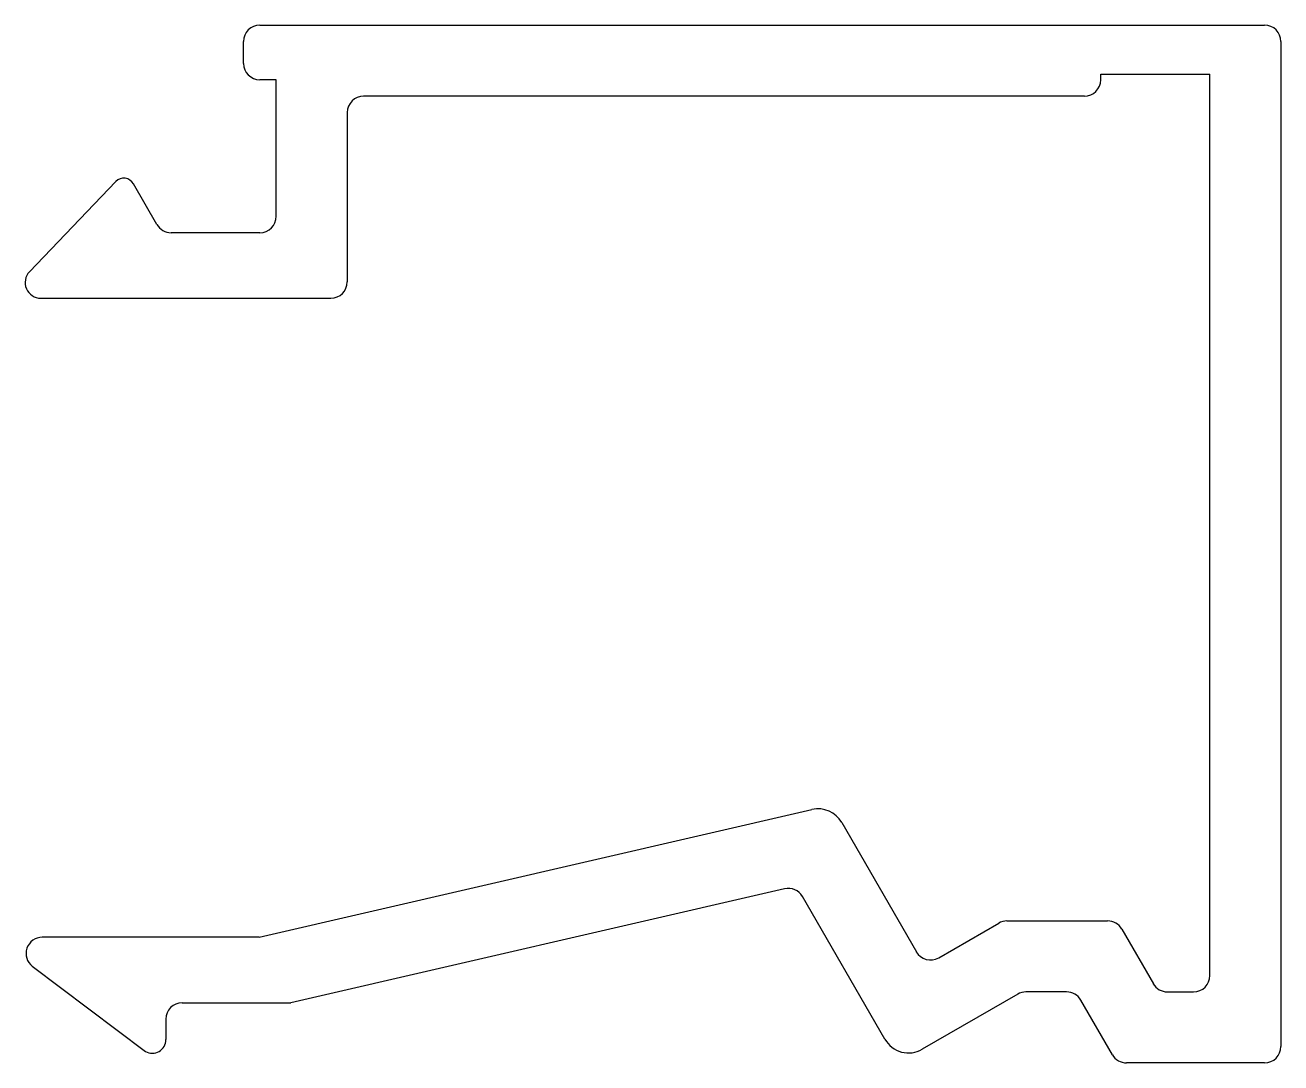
# Model space of a CAD drawing. Extents: x 389.4 to 412.4, y 584.7 to 603.7.
import ezdxf

# ---------------------------------------------------------------- set-up
doc = ezdxf.new("R2010")
doc.units = 0
doc.layers.add('OLCU', color=242, linetype='CONTINUOUS')

msp = doc.modelspace()

# ---------------------------------------------------------------- linework, layer by layer
at = {"layer": 'OLCU', "color": 0}
for p, q in [((393.713, 603.7), (412.113, 603.7)), ((393.413, 603), (393.413, 603.4)), ((412.413, 603.4), (412.413, 585)), ((394.013, 602.7), (393.713, 602.7)), ((394.013, 600.2), (394.013, 602.7)), ((409.113, 602.8), (411.113, 602.8)), ((409.113, 602.7), (409.113, 602.8)), ((411.113, 586.3), (411.113, 602.8)), ((408.813, 602.4), (395.613, 602.4)), ((395.313, 602.1), (395.313, 599)), ((391.076, 600.838), (389.492, 599.184)), ((391.826, 600.05), (391.396, 600.795)), ((393.713, 599.9), (392.086, 599.9)), ((389.699, 598.7), (395.013, 598.7)), ((393.698, 587), (403.824, 589.338)), ((404.37, 589.101), (405.736, 586.735)), ((403.324, 587.888), (394.28, 585.8)), ((405.16, 585.132), (403.651, 587.746)), ((406.145, 586.625), (407.245, 587.26)), ((407.395, 587.3), (409.239, 587.3)), ((393.698, 587), (389.728, 587)), ((409.499, 587.15), (410.077, 586.15)), ((389.543, 586.468), (391.618, 584.908)), ((407.593, 585.96), (405.843, 584.949)), ((408.489, 586), (407.743, 586)), ((409.326, 584.85), (408.749, 585.85)), ((410.336, 586), (410.813, 586)), ((392.29, 585.8), (394.28, 585.8)), ((391.99, 585.5), (391.99, 585.126)), ((405.16, 585.132), (405.16, 585.132)), ((405.843, 584.949), (405.843, 584.949)), ((412.113, 584.7), (409.586, 584.7))]:
    msp.add_line(p, q, dxfattribs=at)
for centre, radius, start, end in [((393.713, 603.4), 0.3, 90, 180), ((412.113, 603.4), 0.3, 0, 90), ((393.713, 603), 0.3, 180, 270), ((408.813, 602.7), 0.3, 270, 0), ((395.613, 602.1), 0.3, 90, 180), ((391.22, 600.7), 0.2, 28.3849, 136.2603), ((393.713, 600.2), 0.3, 270, 0), ((392.086, 600.2), 0.3, 210, 270), ((389.699, 598.986), 0.286, 136.2603, 270), ((395.013, 599), 0.3, 270, 0), ((403.937, 588.851), 0.5, 30.0007, 102.9999), ((403.391, 587.596), 0.3, 30.0007, 102.9999), ((407.395, 587), 0.3, 90, 120.0003), ((409.239, 587), 0.3, 30.0006, 90), ((389.728, 586.702), 0.298, 90, 231.7681), ((405.995, 586.885), 0.3, 210.0007, 300.0003), ((410.813, 586.3), 0.3, 270, 0), ((410.336, 586.3), 0.3, 210.0006, 270), ((407.743, 585.7), 0.3, 90, 120.0003), ((408.489, 585.7), 0.3, 30.0006, 90), ((392.29, 585.5), 0.3, 90, 180), ((391.74, 585.126), 0.25, 240.6703, 0), ((405.593, 585.382), 0.5, 209.9999, 300), ((412.113, 585), 0.3, 270, 0), ((409.586, 585), 0.3, 210.0006, 270)]:
    msp.add_arc(centre, radius, start, end, dxfattribs=at)

doc.saveas('drawing.dxf')
